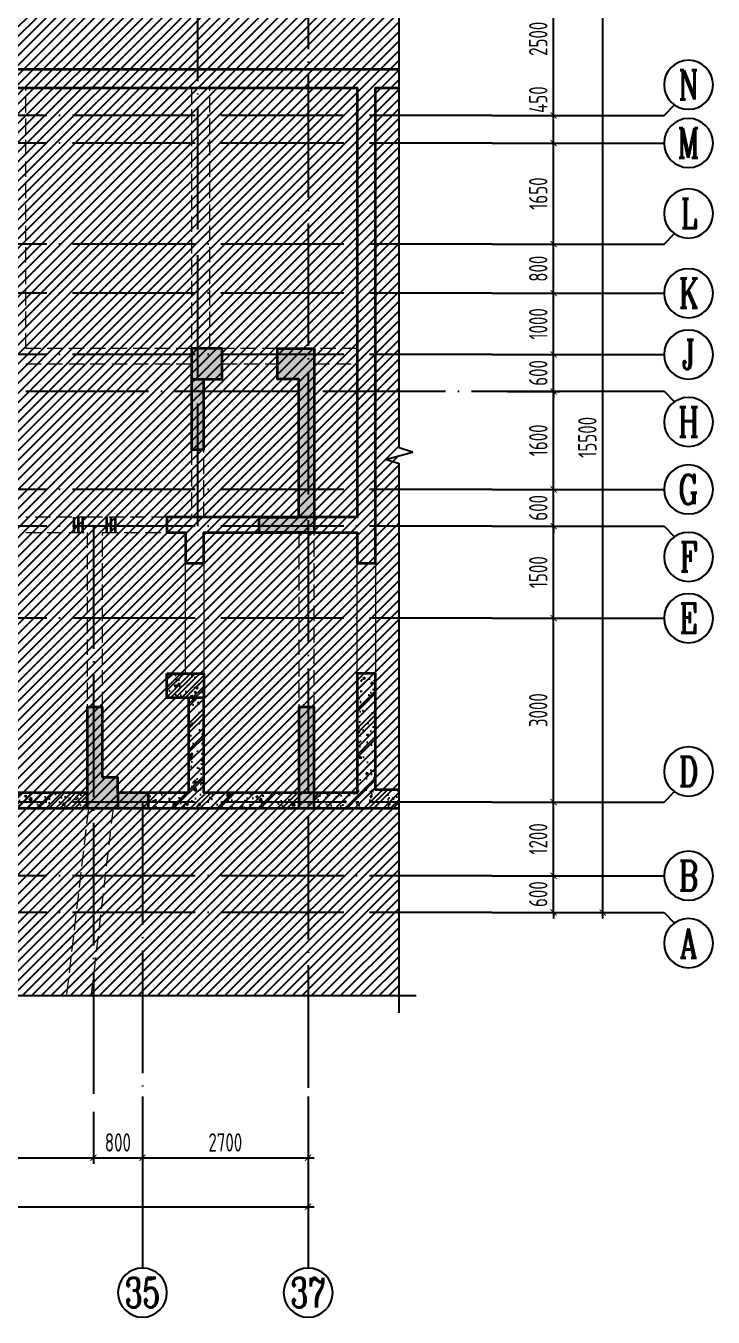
# Model space of a CAD drawing. Extents: x -655480 to 203344, y -294099 to 287156.
# Drawn here: x -29480 to -18280, y 194201 to 215263 of the extents above; entities that cross this region are included whole.
import ezdxf
from ezdxf.enums import TextEntityAlignment as Align

# ---------------------------------------------------------------- set-up
doc = ezdxf.new("R2010")
doc.units = 0
doc.header["$LTSCALE"] = 1000
for name, pattern in [('__DASH', [0.35, 0.25, -0.1]), ('DASH', [0.35, 0.25, -0.1]), ('DOTE', [2.42, 2, -0.2, 0.02, -0.2])]:
    doc.linetypes.add(name, pattern=pattern)
doc.layers.get('0').update_dxf_attribs({"linetype": 'CONTINUOUS'})
doc.layers.get('DEFPOINTS').update_dxf_attribs({"linetype": 'CONTINUOUS'})
for name, color, linetype in [('A-AXIS', 1, 'CONTINUOUS'), ('A-DOTE', 10, 'DOTE'), ('AXIS_NUM', 7, 'CONTINUOUS'), ('S-L主梁线', 4, 'DASH'), ('S-Q墙填充', 252, 'CONTINUOUS'), ('S-Q墙实线', 6, 'CONTINUOUS'), ('S-Y一般标注', 3, 'CONTINUOUS'), ('THIN', 7, 'CONTINUOUS')]:
    doc.layers.add(name, color=color, linetype=linetype)
for name, color, linetype, lineweight in [('WINDOW', 144, 'CONTINUOUS', 15), ('底图$0$砼柱', 2, 'CONTINUOUS', 35), ('梁附加箍筋', 1, 'CONTINUOUS', 35)]:
    doc.layers.add(name, color=color, linetype=linetype, lineweight=lineweight)
doc.styles.add('TSSD_Axis', font='complex.shx', dxfattribs={"width": 0.7, "bigfont": 'hztxt.shx'})
doc.styles.add('TSSD_DIMENSION', font='Tssdeng.shx', dxfattribs={"width": 0.7, "bigfont": 'tssdchn.shx'})
doc.dimstyles.new('TSSD_100_100', dxfattribs={"dimtxt": 300, "dimasz": 100, "dimexe": 100, "dimexo": 250, "dimgap": 100, "dimtad": 1, "dimdec": 0, "dimzin": 0, "dimdsep": 46, "dimtxsty": 'TSSD_DIMENSION', "dimblk": 'ARCHTICK', "dimcen": 0, "dimdle": 100, "dimclrt": 7, "dimadec": 0, "dimazin": 0, "dimtfac": 1, "dimtdec": 0, "dimtix": 1, "dimtmove": 2, "dimatfit": 3, "dimldrblk": 'ARCHTICK', "dimfxl": 1, "dimtolj": 1, "dimtzin": 0, "dimarcsym": 0})
pattern_1 = [(45, (-1285947.3, -27275.25), (-88.388348, 88.388348), []), (50, (-1285947.3, -27275.25), (358.63009, -31.37607), [37.5, -412.5]), (355, (-1285947.3, -27275.25), (-69.37567, 376.09607), [30, -330]), (100.4514, (-1285917.4, -27277.87), (289.25469, 344.71977), [31.8701, -350.57106]), (46.1842, (-1285947.3, -27175.25), (533.62052, -82.7595), [56.25, -618.75]), (96.6356, (-1285902.83, -27182.15), (467.33135, 487.05894), [47.80514, -525.8565]), (351.1842, (-1285947.3, -27175.25), (467.33097, 487.0593), [45, -495]), (21, (-1285897.3, -27200.25), (298.453526, -201.309445), [37.5, -412.5]), (326, (-1285897.3, -27200.25), (121.65767, 362.57502), [30, -330]), (71.4514, (-1285872.43, -27217.03), (420.11131, 161.26525), [31.8701, -350.57106]), (37.5, (-1285947.3, -27275.25), (6.079928, 166.446927), [0, -326, 0, -335, 0, -331.25]), (7.5, (-1285947.3, -27275.25), (131.53477, 197.205856), [0, -191, 0, -318.5, 0, -126.25]), (327.5, (-1286058.8, -27275.25), (266.911218, -11.277436), [0, -125, 0, -390, 0, -517.5]), (317.5, (-1286108.8, -27275.25), (291.593085, 50.05249), [0, -162.5, 0, -259, 0, -367.5])]
pattern_2 = [(50, (-1371092, -254100.65), (358.63009, -31.37607), [37.5, -412.5]), (355, (-1371092, -254100.65), (-69.37567, 376.09607), [30, -330]), (100.4514, (-1371062.1, -254103.27), (289.25469, 344.71977), [31.8701, -350.57106]), (46.1842, (-1371092, -254000.65), (533.62052, -82.7595), [56.25, -618.75]), (96.6356, (-1371047.53, -254007.55), (467.33135, 487.05894), [47.80514, -525.8565]), (351.1842, (-1371092, -254000.65), (467.33097, 487.0593), [45, -495]), (21, (-1371042, -254025.65), (298.453526, -201.309445), [37.5, -412.5]), (326, (-1371042, -254025.65), (121.65767, 362.57502), [30, -330]), (71.4514, (-1371017.13, -254042.43), (420.11131, 161.26525), [31.8701, -350.57106]), (37.5, (-1371092, -254100.65), (6.079928, 166.446927), [0, -326, 0, -335, 0, -331.25]), (7.5, (-1371092, -254100.65), (131.53477, 197.205856), [0, -191, 0, -318.5, 0, -126.25]), (327.5, (-1371203.5, -254100.65), (266.911218, -11.277436), [0, -125, 0, -390, 0, -517.5]), (317.5, (-1371253.5, -254100.65), (291.593085, 50.05249), [0, -162.5, 0, -259, 0, -367.5]), (45, (-1371092, -254100.65), (-176.776695, 176.776695), [])]

# ---------------------------------------------------------------- blocks, each defined once
blk = doc.blocks.new('20210827.00122446')
at = {"layer": 'S-Q墙填充'}
for points in [[(-205912, -282496), (-205912, -284146), (-205712, -284146), (-205712, -282996), (-205412, -282996), (-205412, -282496)], [(-204162, -285246), (-204162, -282996), (-204512, -282996), (-204512, -282496), (-203912, -282496), (-203912, -285496), (-204812, -285496), (-204812, -285246)], [(-207362, -289496), (-207362, -288346), (-207612, -288346), (-207612, -289996), (-206612, -289996), (-206612, -289746), (-207112, -289746), (-207112, -289496)], [(-204162, -289996), (-203912, -289996), (-203912, -288346), (-204162, -288346)]]:
    blk.add_hatch(color=252, dxfattribs=at).paths.add_polyline_path(points)
at = {"layer": 'S-Q墙填充', "linetype": 'ByBlock'}
h = blk.add_hatch(dxfattribs=at)
h.set_pattern_fill('钢筋混凝土', color=252, scale=50)
h.set_pattern_definition(pattern_1)
h.paths.add_polyline_path([(-206312, -287796), (-205712, -287796), (-205712, -288196), (-206312, -288196)])
h = blk.add_hatch(dxfattribs=at)
h.set_pattern_fill('ARMORED', color=252, scale=50)
h.set_pattern_definition(pattern_2)
h.paths.add_polyline_path([(-202912, -287796), (-203212, -287796), (-203212, -289746), (-203912, -289746), (-203912, -289996), (-202530, -289996), (-202530, -289696), (-202912, -289696)])
h = blk.add_hatch(dxfattribs=at)
h.set_pattern_fill('ARMORED', color=252, scale=50)
h.set_pattern_definition(pattern_2)
h.paths.add_polyline_path([(-204162, -289746), (-205712, -289746), (-205712, -288196), (-205962, -288196), (-205962, -289746), (-206612, -289746), (-206612, -289996), (-204162, -289996)])
h = blk.add_hatch(dxfattribs=at)
h.set_pattern_fill('钢筋混凝土', color=252, scale=50)
h.set_pattern_definition(pattern_1)
h.paths.add_polyline_path([(-213212, -289746), (-213212, -289996), (-207612, -289996), (-207612, -289746)])
at = {"layer": 'S-L主梁线', "linetype": '__DASH', "lineweight": 18}
for p, q in [((-208612, -282496), (-208612, -278246)), ((-205912, -278246), (-205912, -282496)), ((-205612, -282496), (-205612, -278246)), ((-205912, -282496), (-208612, -282496)), ((-204512, -282496), (-205412, -282496)), ((-203212, -282496), (-203912, -282496)), ((-208612, -282746), (-205912, -282746)), ((-205412, -282746), (-204512, -282746)), ((-203912, -282746), (-203212, -282746)), ((-205912, -284146), (-205912, -285246)), ((-205712, -285246), (-205712, -284146)), ((-207512, -285246), (-208612, -285246)), ((-206312, -285246), (-207512, -285246)), ((-208612, -285496), (-207612, -285496)), ((-207612, -285496), (-207612, -288346)), ((-207362, -285496), (-206312, -285496)), ((-207362, -288346), (-207362, -285496)), ((-204162, -285496), (-204162, -288346)), ((-203912, -288346), (-203912, -285496)), ((-207592, -289996), (-207951, -293050)), ((-207190, -289996), (-207548, -293050))]:
    blk.add_line(p, q, dxfattribs=at)
at = {"layer": 'S-Q墙实线', "lineweight": 35}
for points in [[(-212462, -278246), (-203212, -278246), (-203212, -285246), (-206312, -285246), (-206312, -285496), (-206012, -285496), (-206012, -285996), (-205712, -285996), (-205712, -285496), (-203212, -285496), (-203212, -285996), (-202912, -285996), (-202912, -278246), (-202530, -278246)], [(-202530, -277946), (-214412, -277946), (-214412, -275446), (-214712, -275446), (-214712, -275446), (-214712, -275446), (-214712, -275846), (-214712, -275846), (-214712, -275446), (-214712, -275446), (-214712, -277046), (-216212, -277046), (-216212, -275446)], [(-202530, -289696), (-202912, -289696), (-202912, -287796), (-203212, -287796), (-203212, -289746), (-205712, -289746), (-205712, -288196)], [(-205712, -288196), (-205962, -288196), (-205962, -289746), (-207112, -289746), (-207112, -289996), (-202530, -289996)]]:
    blk.add_lwpolyline(points, dxfattribs=at)
for points in [[(-205912, -282496), (-205912, -284146), (-205712, -284146), (-205712, -282996), (-205412, -282996), (-205412, -282496)], [(-204162, -285246), (-204162, -282996), (-204512, -282996), (-204512, -282496), (-203912, -282496), (-203912, -285496), (-204812, -285496), (-204812, -285246)], [(-206312, -287796), (-205712, -287796), (-205712, -288196), (-206312, -288196)], [(-207362, -289496), (-207362, -288346), (-207612, -288346), (-207612, -289996), (-206612, -289996), (-206612, -289746), (-207112, -289746), (-207112, -289496)], [(-204162, -289996), (-203912, -289996), (-203912, -288346), (-204162, -288346)], [(-213212, -289746), (-213212, -289996), (-207612, -289996), (-207612, -289746)]]:
    blk.add_lwpolyline(points, close=True, dxfattribs=at)
at = {"layer": 'THIN'}
for points in [[(-202530, -293330), (-202530, -284378), (-202750, -284308), (-202310, -284188), (-202530, -284118), (-202530, -275166)], [(-256772, -293050), (-229641, -293050), (-229571, -292830), (-229451, -293270), (-229381, -293050), (-202250, -293050)]]:
    blk.add_lwpolyline(points, dxfattribs=at)
at = {"layer": 'WINDOW', "linetype": 'ByBlock'}
for points in [[(-206012, -285996), (-205712, -285996), (-205712, -287796), (-206012, -287796)], [(-203212, -285996), (-202912, -285996), (-202912, -287796), (-203212, -287796)]]:
    blk.add_lwpolyline(points, close=True, dxfattribs=at)
at = {"layer": '底图$0$砼柱', "color": 3, "lineweight": 35}
blk.add_lwpolyline([(-205412, -282496), (-205912, -282496), (-205912, -282996), (-205412, -282996)], close=True, dxfattribs=at)
blk = doc.blocks.new('_ArchTick')
at = {"color": 0, "linetype": 'ByBlock', "const_width": 0.15}
blk.add_lwpolyline([(-0.5, -0.5), (0.5, 0.5)], dxfattribs=at)
blk = doc.blocks.new('*D520')
at = {"layer": 'DEFPOINTS', "color": 0, "transparency": 16777216}
for p in [(-154191, 265613), (-148391, 265613), (-148391, 264613)]:
    blk.add_point(p, dxfattribs=at)
at = {"layer": 'S-Y一般标注', "color": 0, "lineweight": -2, "transparency": 16777216}
for p, q in [((-154191, 265363), (-154191, 264513)), ((-148391, 265363), (-148391, 264513)), ((-154291, 264613), (-148291, 264613))]:
    blk.add_line(p, q, dxfattribs=at)
at = {"layer": 'S-Y一般标注', "color": 0, "lineweight": -2, "transparency": 16777216, "xscale": 100, "yscale": 100, "zscale": 100, "rotation": 180}
blk.add_blockref('_ArchTick', (-154191, 264613), dxfattribs=at)
at = {"layer": 'S-Y一般标注', "color": 0, "lineweight": -2, "transparency": 16777216, "xscale": 100, "yscale": 100, "zscale": 100}
blk.add_blockref('_ArchTick', (-148391, 264613), dxfattribs=at)
at = {"layer": 'S-Y一般标注', "color": 7, "transparency": 16777216, "insert": (-151291, 264863), "char_height": 300, "attachment_point": 5, "style": 'TSSD_DIMENSION'}
blk.add_mtext('\\A1;5800', dxfattribs=at)
blk = doc.blocks.new('ts_axno')
at = {"color": 0, "linetype": 'ByBlock', "lineweight": -2}
blk.add_circle((0, 0), 0.5, dxfattribs=at)
at = {"color": 0, "linetype": 'ByBlock', "lineweight": -2, "style": 'TSSD_Axis', "width": 0.7}
blk.add_attdef('A', text='', height=0.6, dxfattribs=at).set_placement((0, 0), align=Align.MIDDLE_CENTER)
blk = doc.blocks.new('*D521')
at = {"layer": 'DEFPOINTS', "color": 0, "transparency": 16777216}
for p in [(-148391, 265613), (-147591, 265613), (-147591, 264613)]:
    blk.add_point(p, dxfattribs=at)
at = {"layer": 'S-Y一般标注', "color": 0, "lineweight": -2, "transparency": 16777216}
for p, q in [((-148391, 265363), (-148391, 264513)), ((-147591, 265363), (-147591, 264513)), ((-148491, 264613), (-147491, 264613))]:
    blk.add_line(p, q, dxfattribs=at)
at = {"layer": 'S-Y一般标注', "color": 0, "lineweight": -2, "transparency": 16777216, "xscale": 100, "yscale": 100, "zscale": 100, "rotation": 180}
blk.add_blockref('_ArchTick', (-148391, 264613), dxfattribs=at)
at = {"layer": 'S-Y一般标注', "color": 0, "lineweight": -2, "transparency": 16777216, "xscale": 100, "yscale": 100, "zscale": 100}
blk.add_blockref('_ArchTick', (-147591, 264613), dxfattribs=at)
at = {"layer": 'S-Y一般标注', "color": 7, "transparency": 16777216, "insert": (-147991, 264863), "char_height": 300, "attachment_point": 5, "style": 'TSSD_DIMENSION'}
blk.add_mtext('\\A1;800', dxfattribs=at)
blk = doc.blocks.new('*D522')
at = {"layer": 'DEFPOINTS', "color": 0, "transparency": 16777216}
for p in [(-147591, 265613), (-144891, 265613), (-144891, 264613)]:
    blk.add_point(p, dxfattribs=at)
at = {"layer": 'S-Y一般标注', "color": 0, "lineweight": -2, "transparency": 16777216}
for p, q in [((-147591, 265363), (-147591, 264513)), ((-144891, 265363), (-144891, 264513)), ((-147691, 264613), (-144791, 264613))]:
    blk.add_line(p, q, dxfattribs=at)
at = {"layer": 'S-Y一般标注', "color": 0, "lineweight": -2, "transparency": 16777216, "xscale": 100, "yscale": 100, "zscale": 100, "rotation": 180}
blk.add_blockref('_ArchTick', (-147591, 264613), dxfattribs=at)
at = {"layer": 'S-Y一般标注', "color": 0, "lineweight": -2, "transparency": 16777216, "xscale": 100, "yscale": 100, "zscale": 100}
blk.add_blockref('_ArchTick', (-144891, 264613), dxfattribs=at)
at = {"layer": 'S-Y一般标注', "color": 7, "transparency": 16777216, "insert": (-146241, 264863), "char_height": 300, "attachment_point": 5, "style": 'TSSD_DIMENSION'}
blk.add_mtext('\\A1;2700', dxfattribs=at)
blk = doc.blocks.new('*D523')
at = {"layer": 'DEFPOINTS', "color": 0, "transparency": 16777216}
for p in [(-194891, 265613), (-144891, 265613), (-144891, 263813)]:
    blk.add_point(p, dxfattribs=at)
at = {"layer": 'S-Y一般标注', "color": 0, "lineweight": -2, "transparency": 16777216}
for p, q in [((-194891, 265363), (-194891, 263713)), ((-144891, 265363), (-144891, 263713)), ((-194991, 263813), (-144791, 263813))]:
    blk.add_line(p, q, dxfattribs=at)
at = {"layer": 'S-Y一般标注', "color": 0, "lineweight": -2, "transparency": 16777216, "xscale": 100, "yscale": 100, "zscale": 100, "rotation": 180}
blk.add_blockref('_ArchTick', (-194891, 263813), dxfattribs=at)
at = {"layer": 'S-Y一般标注', "color": 0, "lineweight": -2, "transparency": 16777216, "xscale": 100, "yscale": 100, "zscale": 100}
blk.add_blockref('_ArchTick', (-144891, 263813), dxfattribs=at)
at = {"layer": 'S-Y一般标注', "color": 7, "transparency": 16777216, "insert": (-169891, 264063), "char_height": 300, "attachment_point": 5, "style": 'TSSD_DIMENSION'}
blk.add_mtext('\\A1;50000', dxfattribs=at)
blk = doc.blocks.new('*D528')
at = {"layer": 'DEFPOINTS', "color": 0, "transparency": 16777216}
for p in [(-141891, 269213), (-140891, 269213), (-141891, 268613)]:
    blk.add_point(p, dxfattribs=at)
at = {"layer": 'S-Y一般标注', "color": 0, "lineweight": -2, "transparency": 16777216}
for p, q in [((-141641, 269213), (-140791, 269213)), ((-140891, 269213), (-140891, 269313)), ((-140891, 268613), (-140891, 269213)), ((-141641, 268613), (-140791, 268613)), ((-140891, 268613), (-140891, 268513))]:
    blk.add_line(p, q, dxfattribs=at)
at = {"layer": 'S-Y一般标注', "color": 0, "lineweight": -2, "transparency": 16777216, "xscale": 100, "yscale": 100, "zscale": 100}
for p, rotation in [((-140891, 269213), 270), ((-140891, 268613), 90)]:
    blk.add_blockref('_ArchTick', p, dxfattribs=dict(at, rotation=rotation))
at = {"layer": 'S-Y一般标注', "color": 7, "transparency": 16777216, "insert": (-141141, 268913), "char_height": 300, "attachment_point": 5, "rotation": 90, "style": 'TSSD_DIMENSION'}
blk.add_mtext('\\A1;600', dxfattribs=at)
blk = doc.blocks.new('*D529')
at = {"layer": 'DEFPOINTS', "color": 0, "transparency": 16777216}
for p in [(-141891, 274913), (-140891, 274913), (-141891, 273413)]:
    blk.add_point(p, dxfattribs=at)
at = {"layer": 'S-Y一般标注', "color": 0, "lineweight": -2, "transparency": 16777216}
for p, q in [((-141641, 274913), (-140791, 274913)), ((-140891, 273313), (-140891, 275013)), ((-141641, 273413), (-140791, 273413))]:
    blk.add_line(p, q, dxfattribs=at)
at = {"layer": 'S-Y一般标注', "color": 0, "lineweight": -2, "transparency": 16777216, "xscale": 100, "yscale": 100, "zscale": 100}
for p, rotation in [((-140891, 274913), 90), ((-140891, 273413), 270)]:
    blk.add_blockref('_ArchTick', p, dxfattribs=dict(at, rotation=rotation))
at = {"layer": 'S-Y一般标注', "color": 7, "transparency": 16777216, "insert": (-141141, 274163), "char_height": 300, "attachment_point": 5, "rotation": 90, "style": 'TSSD_DIMENSION'}
blk.add_mtext('\\A1;1500', dxfattribs=at)
blk = doc.blocks.new('*D530')
at = {"layer": 'DEFPOINTS', "color": 0, "transparency": 16777216}
for p in [(-141891, 275513), (-140891, 275513), (-141891, 274913)]:
    blk.add_point(p, dxfattribs=at)
at = {"layer": 'S-Y一般标注', "color": 0, "lineweight": -2, "transparency": 16777216}
for p, q in [((-141641, 275513), (-140791, 275513)), ((-140891, 275513), (-140891, 275613)), ((-140891, 274913), (-140891, 275513)), ((-141641, 274913), (-140791, 274913)), ((-140891, 274913), (-140891, 274813))]:
    blk.add_line(p, q, dxfattribs=at)
at = {"layer": 'S-Y一般标注', "color": 0, "lineweight": -2, "transparency": 16777216, "xscale": 100, "yscale": 100, "zscale": 100}
for p, rotation in [((-140891, 275513), 270), ((-140891, 274913), 90)]:
    blk.add_blockref('_ArchTick', p, dxfattribs=dict(at, rotation=rotation))
at = {"layer": 'S-Y一般标注', "color": 7, "transparency": 16777216, "insert": (-141141, 275213), "char_height": 300, "attachment_point": 5, "rotation": 90, "style": 'TSSD_DIMENSION'}
blk.add_mtext('\\A1;600', dxfattribs=at)
blk = doc.blocks.new('*D531')
at = {"layer": 'DEFPOINTS', "color": 0, "transparency": 16777216}
for p in [(-141891, 277113), (-140891, 277113), (-141891, 275513)]:
    blk.add_point(p, dxfattribs=at)
at = {"layer": 'S-Y一般标注', "color": 0, "lineweight": -2, "transparency": 16777216}
for p, q in [((-140891, 275413), (-140891, 277213)), ((-141641, 277113), (-140791, 277113)), ((-141641, 275513), (-140791, 275513))]:
    blk.add_line(p, q, dxfattribs=at)
at = {"layer": 'S-Y一般标注', "color": 0, "lineweight": -2, "transparency": 16777216, "xscale": 100, "yscale": 100, "zscale": 100}
for p, rotation in [((-140891, 277113), 90), ((-140891, 275513), 270)]:
    blk.add_blockref('_ArchTick', p, dxfattribs=dict(at, rotation=rotation))
at = {"layer": 'S-Y一般标注', "color": 7, "transparency": 16777216, "insert": (-141141, 276313), "char_height": 300, "attachment_point": 5, "rotation": 90, "style": 'TSSD_DIMENSION'}
blk.add_mtext('\\A1;1600', dxfattribs=at)
blk = doc.blocks.new('*D532')
at = {"layer": 'DEFPOINTS', "color": 0, "transparency": 16777216}
for p in [(-141891, 277713), (-140891, 277713), (-141891, 277113)]:
    blk.add_point(p, dxfattribs=at)
at = {"layer": 'S-Y一般标注', "color": 0, "lineweight": -2, "transparency": 16777216}
for p, q in [((-140891, 277713), (-140891, 277813)), ((-141641, 277713), (-140791, 277713)), ((-140891, 277113), (-140891, 277713)), ((-141641, 277113), (-140791, 277113)), ((-140891, 277113), (-140891, 277013))]:
    blk.add_line(p, q, dxfattribs=at)
at = {"layer": 'S-Y一般标注', "color": 0, "lineweight": -2, "transparency": 16777216, "xscale": 100, "yscale": 100, "zscale": 100}
for p, rotation in [((-140891, 277713), 270), ((-140891, 277113), 90)]:
    blk.add_blockref('_ArchTick', p, dxfattribs=dict(at, rotation=rotation))
at = {"layer": 'S-Y一般标注', "color": 7, "transparency": 16777216, "insert": (-141141, 277413), "char_height": 300, "attachment_point": 5, "rotation": 90, "style": 'TSSD_DIMENSION'}
blk.add_mtext('\\A1;600', dxfattribs=at)
blk = doc.blocks.new('*D533')
at = {"layer": 'DEFPOINTS', "color": 0, "transparency": 16777216}
for p in [(-141891, 278713), (-140891, 278713), (-141891, 277713)]:
    blk.add_point(p, dxfattribs=at)
at = {"layer": 'S-Y一般标注', "color": 0, "lineweight": -2, "transparency": 16777216}
for p, q in [((-141641, 278713), (-140791, 278713)), ((-140891, 277613), (-140891, 278813)), ((-141641, 277713), (-140791, 277713))]:
    blk.add_line(p, q, dxfattribs=at)
at = {"layer": 'S-Y一般标注', "color": 0, "lineweight": -2, "transparency": 16777216, "xscale": 100, "yscale": 100, "zscale": 100}
for p, rotation in [((-140891, 278713), 90), ((-140891, 277713), 270)]:
    blk.add_blockref('_ArchTick', p, dxfattribs=dict(at, rotation=rotation))
at = {"layer": 'S-Y一般标注', "color": 7, "transparency": 16777216, "insert": (-141141, 278213), "char_height": 300, "attachment_point": 5, "rotation": 90, "style": 'TSSD_DIMENSION'}
blk.add_mtext('\\A1;1000', dxfattribs=at)
blk = doc.blocks.new('*D534')
at = {"layer": 'DEFPOINTS', "color": 0, "transparency": 16777216}
for p in [(-141891, 284113), (-140091, 284113), (-141891, 268613)]:
    blk.add_point(p, dxfattribs=at)
at = {"layer": 'S-Y一般标注', "color": 0, "lineweight": -2, "transparency": 16777216}
for p, q in [((-140091, 268513), (-140091, 284213)), ((-141641, 284113), (-139991, 284113)), ((-141641, 268613), (-139991, 268613))]:
    blk.add_line(p, q, dxfattribs=at)
at = {"layer": 'S-Y一般标注', "color": 0, "lineweight": -2, "transparency": 16777216, "xscale": 100, "yscale": 100, "zscale": 100}
for p, rotation in [((-140091, 284113), 90), ((-140091, 268613), 270)]:
    blk.add_blockref('_ArchTick', p, dxfattribs=dict(at, rotation=rotation))
at = {"layer": 'S-Y一般标注', "color": 7, "transparency": 16777216, "insert": (-140341, 276363), "char_height": 300, "attachment_point": 5, "rotation": 90, "style": 'TSSD_DIMENSION'}
blk.add_mtext('\\A1;15500', dxfattribs=at)
blk = doc.blocks.new('*D535')
at = {"layer": 'DEFPOINTS', "color": 0, "transparency": 16777216}
for p in [(-141891, 279513), (-140891, 279513), (-141891, 278713)]:
    blk.add_point(p, dxfattribs=at)
at = {"layer": 'S-Y一般标注', "color": 0, "lineweight": -2, "transparency": 16777216}
for p, q in [((-141641, 279513), (-140791, 279513)), ((-140891, 278613), (-140891, 279613)), ((-141641, 278713), (-140791, 278713))]:
    blk.add_line(p, q, dxfattribs=at)
at = {"layer": 'S-Y一般标注', "color": 0, "lineweight": -2, "transparency": 16777216, "xscale": 100, "yscale": 100, "zscale": 100}
for p, rotation in [((-140891, 279513), 90), ((-140891, 278713), 270)]:
    blk.add_blockref('_ArchTick', p, dxfattribs=dict(at, rotation=rotation))
at = {"layer": 'S-Y一般标注', "color": 7, "transparency": 16777216, "insert": (-141141, 279113), "char_height": 300, "attachment_point": 5, "rotation": 90, "style": 'TSSD_DIMENSION'}
blk.add_mtext('\\A1;800', dxfattribs=at)
blk = doc.blocks.new('*D536')
at = {"layer": 'DEFPOINTS', "color": 0, "transparency": 16777216}
for p in [(-141891, 281613), (-140891, 281613), (-141891, 281163)]:
    blk.add_point(p, dxfattribs=at)
at = {"layer": 'S-Y一般标注', "color": 0, "lineweight": -2, "transparency": 16777216}
for p, q in [((-141641, 281613), (-140791, 281613)), ((-140891, 281063), (-140891, 281713)), ((-141641, 281163), (-140791, 281163))]:
    blk.add_line(p, q, dxfattribs=at)
at = {"layer": 'S-Y一般标注', "color": 0, "lineweight": -2, "transparency": 16777216, "xscale": 100, "yscale": 100, "zscale": 100}
for p, rotation in [((-140891, 281613), 90), ((-140891, 281163), 270)]:
    blk.add_blockref('_ArchTick', p, dxfattribs=dict(at, rotation=rotation))
at = {"layer": 'S-Y一般标注', "color": 7, "transparency": 16777216, "insert": (-141141, 281871), "char_height": 300, "attachment_point": 5, "rotation": 90, "style": 'TSSD_DIMENSION'}
blk.add_mtext('\\A1;450', dxfattribs=at)
blk = doc.blocks.new('*D537')
at = {"layer": 'DEFPOINTS', "color": 0, "transparency": 16777216}
for p in [(-141891, 284113), (-140891, 284113), (-141891, 281613)]:
    blk.add_point(p, dxfattribs=at)
at = {"layer": 'S-Y一般标注', "color": 0, "lineweight": -2, "transparency": 16777216}
for p, q in [((-140891, 281513), (-140891, 284213)), ((-141641, 284113), (-140791, 284113)), ((-141641, 281613), (-140791, 281613))]:
    blk.add_line(p, q, dxfattribs=at)
at = {"layer": 'S-Y一般标注', "color": 0, "lineweight": -2, "transparency": 16777216, "xscale": 100, "yscale": 100, "zscale": 100}
for p, rotation in [((-140891, 284113), 90), ((-140891, 281613), 270)]:
    blk.add_blockref('_ArchTick', p, dxfattribs=dict(at, rotation=rotation))
at = {"layer": 'S-Y一般标注', "color": 7, "transparency": 16777216, "insert": (-141141, 282863), "char_height": 300, "attachment_point": 5, "rotation": 90, "style": 'TSSD_DIMENSION'}
blk.add_mtext('\\A1;2500', dxfattribs=at)
blk = doc.blocks.new('*D538')
at = {"layer": 'DEFPOINTS', "color": 0, "transparency": 16777216}
for p in [(-141891, 270413), (-140891, 270413), (-141891, 269213)]:
    blk.add_point(p, dxfattribs=at)
at = {"layer": 'S-Y一般标注', "color": 0, "lineweight": -2, "transparency": 16777216}
for p, q in [((-140891, 269113), (-140891, 270513)), ((-141641, 270413), (-140791, 270413)), ((-141641, 269213), (-140791, 269213))]:
    blk.add_line(p, q, dxfattribs=at)
at = {"layer": 'S-Y一般标注', "color": 0, "lineweight": -2, "transparency": 16777216, "xscale": 100, "yscale": 100, "zscale": 100}
for p, rotation in [((-140891, 270413), 90), ((-140891, 269213), 270)]:
    blk.add_blockref('_ArchTick', p, dxfattribs=dict(at, rotation=rotation))
at = {"layer": 'S-Y一般标注', "color": 7, "transparency": 16777216, "insert": (-141141, 269813), "char_height": 300, "attachment_point": 5, "rotation": 90, "style": 'TSSD_DIMENSION'}
blk.add_mtext('\\A1;1200', dxfattribs=at)
blk = doc.blocks.new('*D539')
at = {"layer": 'DEFPOINTS', "color": 0, "transparency": 16777216}
for p in [(-141891, 273413), (-140891, 273413), (-141891, 270413)]:
    blk.add_point(p, dxfattribs=at)
at = {"layer": 'S-Y一般标注', "color": 0, "lineweight": -2, "transparency": 16777216}
for p, q in [((-141641, 273413), (-140791, 273413)), ((-140891, 270313), (-140891, 273513)), ((-141641, 270413), (-140791, 270413))]:
    blk.add_line(p, q, dxfattribs=at)
at = {"layer": 'S-Y一般标注', "color": 0, "lineweight": -2, "transparency": 16777216, "xscale": 100, "yscale": 100, "zscale": 100}
for p, rotation in [((-140891, 273413), 90), ((-140891, 270413), 270)]:
    blk.add_blockref('_ArchTick', p, dxfattribs=dict(at, rotation=rotation))
at = {"layer": 'S-Y一般标注', "color": 7, "transparency": 16777216, "insert": (-141141, 271913), "char_height": 300, "attachment_point": 5, "rotation": 90, "style": 'TSSD_DIMENSION'}
blk.add_mtext('\\A1;3000', dxfattribs=at)
blk = doc.blocks.new('*D540')
at = {"layer": 'DEFPOINTS', "color": 0, "transparency": 16777216}
for p in [(-141891, 281163), (-140891, 281163), (-141891, 279513)]:
    blk.add_point(p, dxfattribs=at)
at = {"layer": 'S-Y一般标注', "color": 0, "lineweight": -2, "transparency": 16777216}
for p, q in [((-140891, 279413), (-140891, 281263)), ((-141641, 281163), (-140791, 281163)), ((-141641, 279513), (-140791, 279513))]:
    blk.add_line(p, q, dxfattribs=at)
at = {"layer": 'S-Y一般标注', "color": 0, "lineweight": -2, "transparency": 16777216, "xscale": 100, "yscale": 100, "zscale": 100}
for p, rotation in [((-140891, 281163), 90), ((-140891, 279513), 270)]:
    blk.add_blockref('_ArchTick', p, dxfattribs=dict(at, rotation=rotation))
at = {"layer": 'S-Y一般标注', "color": 7, "transparency": 16777216, "insert": (-141141, 280338), "char_height": 300, "attachment_point": 5, "rotation": 90, "style": 'TSSD_DIMENSION'}
blk.add_mtext('\\A1;1650', dxfattribs=at)
blk = doc.blocks.new('20210827.00163710')
at = {"layer": 'A-AXIS'}
for p, q in [((-194372, -273730.2), (-194200.4, -273558.6)), ((-197172, -273730.2), (-194372, -273730.2)), ((-197172, -274180.2), (-194372, -274180.2)), ((-194372, -275830.2), (-194200.4, -275658.6)), ((-197172, -275830.2), (-194372, -275830.2)), ((-197172, -276630.2), (-194372, -276630.2)), ((-197172, -277630.2), (-194372, -277630.2)), ((-197172, -278229.9), (-194372, -278229.9)), ((-194372, -278229.9), (-194200.4, -278401.6)), ((-197172, -279830.2), (-194372, -279830.2)), ((-197172, -280430.2), (-194372, -280430.2)), ((-194372, -280430.2), (-194200.4, -280601.8)), ((-197172, -281930.2), (-194372, -281930.2)), ((-197172, -284930.2), (-194372, -284930.2)), ((-194372, -284930.2), (-194200.4, -284758.6)), ((-197172, -286130.2), (-194372, -286130.2)), ((-197172, -286730.2), (-194372, -286730.2)), ((-194372, -286730.2), (-194200.4, -286901.8)), ((-202872, -289730.2), (-202872, -292530.2)), ((-200172, -289730.2), (-200172, -292530.2))]:
    blk.add_line(p, q, dxfattribs=at)
at = {"layer": 'A-DOTE'}
for p, q in [((-201972, -280430.2), (-201972, -268230.2)), ((-200172, -268230.2), (-200172, -289730.2)), ((-197172, -273730.2), (-253172, -273730.2)), ((-197172, -274180.2), (-253172, -274180.2)), ((-197172, -275830.2), (-253172, -275830.2)), ((-197172, -276630.2), (-253172, -276630.2)), ((-197172, -277630.2), (-253172, -277630.2)), ((-253172, -278229.9), (-197172, -278229.9)), ((-197172, -279830.2), (-253172, -279830.2)), ((-197172, -280430.2), (-253172, -280430.2)), ((-203672, -280430.2), (-203672, -289730.2)), ((-197172, -281930.2), (-253172, -281930.2)), ((-197172, -284930.2), (-253172, -284930.2)), ((-202872, -284930.2), (-202872, -289730.2)), ((-197172, -286130.2), (-253172, -286130.2)), ((-197172, -286730.2), (-253172, -286730.2))]:
    blk.add_line(p, q, dxfattribs=at)
at = {"layer": 'A-AXIS'}
ref = blk.add_blockref('ts_axno', (-193972, -273230.2), dxfattribs=dict(at, xscale=-800, yscale=800, zscale=800))
ref.add_attrib('G', 'N', dxfattribs={"layer": 'AXIS_NUM', "height": 480, "style": 'TSSD_Axis', "width": 0.7}).set_placement((-193972, -273230.2), align=Align.MIDDLE_CENTER)
ref = blk.add_blockref('ts_axno', (-193972, -274180.2), dxfattribs=dict(at, xscale=-800, yscale=800, zscale=800, rotation=359.9999999999997))
ref.add_attrib('G', 'M', dxfattribs={"layer": 'AXIS_NUM', "height": 480, "rotation": 360, "style": 'TSSD_Axis', "width": 0.7}).set_placement((-193972, -274180.2), align=Align.MIDDLE_CENTER)
ref = blk.add_blockref('ts_axno', (-193972, -275330.2), dxfattribs=dict(at, xscale=-800, yscale=800, zscale=800))
ref.add_attrib('G', 'L', dxfattribs={"layer": 'AXIS_NUM', "height": 480, "style": 'TSSD_Axis', "width": 0.7}).set_placement((-193972, -275330.2), align=Align.MIDDLE_CENTER)
ref = blk.add_blockref('ts_axno', (-193972, -276630.2), dxfattribs=dict(at, xscale=-800, yscale=800, zscale=800))
ref.add_attrib('G', 'K', dxfattribs={"layer": 'AXIS_NUM', "height": 480, "style": 'TSSD_Axis', "width": 0.7}).set_placement((-193972, -276630.2), align=Align.MIDDLE_CENTER)
ref = blk.add_blockref('ts_axno', (-193972, -277630.2), dxfattribs=dict(at, xscale=-800, yscale=800, zscale=800))
ref.add_attrib('G', 'J', dxfattribs={"layer": 'AXIS_NUM', "height": 480, "style": 'TSSD_Axis', "width": 0.7}).set_placement((-193972, -277630.2), align=Align.MIDDLE_CENTER)
ref = blk.add_blockref('ts_axno', (-193972, -278729.9), dxfattribs=dict(at, xscale=-800, yscale=800, zscale=800))
ref.add_attrib('C', 'H', dxfattribs={"layer": 'AXIS_NUM', "height": 480, "style": 'TSSD_Axis', "width": 0.7}).set_placement((-193972, -278729.9), align=Align.MIDDLE_CENTER)
ref = blk.add_blockref('ts_axno', (-193972, -279830.2), dxfattribs=dict(at, xscale=-800, yscale=800, zscale=800))
ref.add_attrib('D', 'G', dxfattribs={"layer": 'AXIS_NUM', "height": 480, "style": 'TSSD_Axis', "width": 0.7}).set_placement((-193972, -279830.2), align=Align.MIDDLE_CENTER)
ref = blk.add_blockref('ts_axno', (-193972, -280930.2), dxfattribs=dict(at, xscale=-800, yscale=800, zscale=800))
ref.add_attrib('C', 'F', dxfattribs={"layer": 'AXIS_NUM', "height": 480, "style": 'TSSD_Axis', "width": 0.7}).set_placement((-193972, -280930.2), align=Align.MIDDLE_CENTER)
ref = blk.add_blockref('ts_axno', (-193972, -281930.2), dxfattribs=dict(at, xscale=-800, yscale=800, zscale=800))
ref.add_attrib('B', 'E', dxfattribs={"layer": 'AXIS_NUM', "height": 480, "style": 'TSSD_Axis', "width": 0.7}).set_placement((-193972, -281930.2), align=Align.MIDDLE_CENTER)
ref = blk.add_blockref('ts_axno', (-193972, -284430.2), dxfattribs=dict(at, xscale=-800, yscale=800, zscale=800, rotation=180))
ref.add_attrib('C', 'D', dxfattribs={"layer": 'AXIS_NUM', "height": 480, "style": 'TSSD_Axis', "width": 0.7}).set_placement((-193972, -284430.2), align=Align.MIDDLE_CENTER)
ref = blk.add_blockref('ts_axno', (-193972, -286130.2), dxfattribs=dict(at, xscale=-800, yscale=800, zscale=800))
ref.add_attrib('A', 'B', dxfattribs={"layer": 'AXIS_NUM', "height": 480, "style": 'TSSD_Axis', "width": 0.7}).set_placement((-193972, -286130.2), align=Align.MIDDLE_CENTER)
ref = blk.add_blockref('ts_axno', (-193972, -287230.2), dxfattribs=dict(at, xscale=-800, yscale=800, zscale=800))
ref.add_attrib('F', 'A', dxfattribs={"layer": 'AXIS_NUM', "height": 480, "style": 'TSSD_Axis', "width": 0.7}).set_placement((-193972, -287230.2), align=Align.MIDDLE_CENTER)
ref = blk.add_blockref('ts_axno', (-202872, -292930.2), dxfattribs=dict(at, xscale=-800, yscale=800, zscale=800, rotation=180))
ref.add_attrib('22', '35', dxfattribs={"layer": 'AXIS_NUM', "height": 480, "style": 'TSSD_Axis', "width": 0.7}).set_placement((-202872, -292930.2), align=Align.MIDDLE_CENTER)
ref = blk.add_blockref('ts_axno', (-200172, -292930.2), dxfattribs=dict(at, xscale=-800, yscale=800, zscale=800, rotation=180))
ref.add_attrib('23', '37', dxfattribs={"layer": 'AXIS_NUM', "height": 480, "style": 'TSSD_Axis', "width": 0.7}).set_placement((-200172, -292930.2), align=Align.MIDDLE_CENTER)
at = {"layer": 'S-Y一般标注'}
for base, p1, p2, picture, middle in [((-195372, -271230.2), (-197172, -286730.2), (-197172, -271230.2), '*D534', (-195622, -278980.2)), ((-196172, -271230.2), (-197172, -273730.2), (-197172, -271230.2), '*D537', (-196422, -272480.2)), ((-196172, -274180.2), (-197172, -275830.2), (-197172, -274180.2), '*D540', (-196422, -275005.2)), ((-196172, -275830.2), (-197172, -276630.2), (-197172, -275830.2), '*D535', (-196422, -276230.2)), ((-196172, -276630.2), (-197172, -277630.2), (-197172, -276630.2), '*D533', (-196422, -277130.2)), ((-196172, -277630.2), (-197172, -278229.9), (-197172, -277630.2), '*D532', (-196422, -277930.1)), ((-196172, -278229.9), (-197172, -279830.2), (-197172, -278229.9), '*D531', (-196422, -279030.1)), ((-196172, -279830.2), (-197172, -280430.2), (-197172, -279830.2), '*D530', (-196422, -280130.2)), ((-196172, -280430.2), (-197172, -281930.2), (-197172, -280430.2), '*D529', (-196422, -281180.2)), ((-196172, -281930.2), (-197172, -284930.2), (-197172, -281930.2), '*D539', (-196422, -283430.2)), ((-196172, -284930.2), (-197172, -286130.2), (-197172, -284930.2), '*D538', (-196422, -285530.2)), ((-196172, -286130.2), (-197172, -286730.2), (-197172, -286130.2), '*D528', (-196422, -286430.2))]:
    dim = blk.add_linear_dim(base=base, p1=p1, p2=p2, angle=90, dimstyle='TSSD_100_100', dxfattribs=at)
    dim.commit()
    dim.dimension.update_dxf_attribs({"geometry": picture, "text_midpoint": middle, "insert": (-55280.9, -555343.3)})
dim = blk.add_linear_dim(base=(-196172, -273730.2), p1=(-197172, -274180.2), p2=(-197172, -273730.2), angle=90, dimstyle='TSSD_100_100', dxfattribs=at)
dim.commit()
dim.dimension.update_dxf_attribs({"geometry": '*D536', "text_midpoint": (-196422, -273472.1), "dimtype": 128, "insert": (-55280.9, -555343.3)})
for base, p1, p2, picture, middle in [((-200172, -291530.2), (-250172, -289730.2), (-200172, -289730.2), '*D523', (-225172, -291280.2)), ((-203672, -290730.2), (-209472, -289730.2), (-203672, -289730.2), '*D520', (-206572, -290480.2)), ((-202872, -290730.2), (-203672, -289730.2), (-202872, -289730.2), '*D521', (-203272, -290480.2)), ((-200172, -290730.2), (-202872, -289730.2), (-200172, -289730.2), '*D522', (-201522, -290480.2))]:
    dim = blk.add_linear_dim(base=base, p1=p1, p2=p2, dimstyle='TSSD_100_100', dxfattribs=at)
    dim.commit()
    dim.dimension.update_dxf_attribs({"geometry": picture, "text_midpoint": middle, "insert": (-55280.9, -555343.3)})

msp = doc.modelspace()

# ---------------------------------------------------------------- hatches: boundary and pattern name
at = {"true_color": 0x636466}
h = msp.add_hatch(dxfattribs=at)
h.set_pattern_fill('ANSI31', color=251, scale=70)
h.set_pattern_definition([(45, (137880.15, -420165.53), (-78.577241, 78.577241), [])])
h.paths.add_polyline_path([(-59729.72, 213901.43), (-59729.73, 215251.43), (-63929.73, 215251.42), (-63929.71, 213751.45), (-66179.93, 213751.41), (-66179.51, 210801.42), (-68529.72, 210801.43), (-68529.72, 206351.43), (-63779.72, 206351.43), (-63779.72, 205501.43), (-59329.72, 205501.5), (-59329.72, 207551.52), (-59329.72, 207551.33), (-59329.72, 209151.38), (-61079.73, 209151.48), (-61079.72, 213901.43)], flags=16)
h.paths.add_polyline_path([(-35579.72, 214251.45), (-35579.72, 215200.54), (-38929.72, 215202.32), (-38929.72, 213601.43), (-38929.63, 213601.43), (-38929.82, 209201.43), (-43479.71, 209201.43), (-43479.67, 206401.43), (-40429.72, 206401.43), (-40429.72, 205701.43), (-36029.68, 205701.43), (-36029.68, 207601.43), (-34079.73, 207601.42), (-34079.72, 209201.43), (-33329.64, 209201.42), (-33329.65, 214251.41)], flags=16)
h.paths.add_polyline_path([(-77359.91, 217051.43), (-23397.82, 217051.43), (-23397.82, 199447), (-77359.91, 199447)])

# ---------------------------------------------------------------- linework, layer by layer
at = {"layer": '梁附加箍筋', "lineweight": 35}
for p, q in [((-28689.72, 207001.43), (-28689.72, 207251.43)), ((-28619.72, 207001.43), (-28619.72, 207251.43)), ((-28549.72, 207001.43), (-28549.72, 207251.43)), ((-28159.72, 207001.43), (-28159.72, 207251.43)), ((-28089.72, 207001.43), (-28089.72, 207251.43)), ((-28019.72, 207001.43), (-28019.72, 207251.43))]:
    msp.add_line(p, q, dxfattribs=at)

# ---------------------------------------------------------------- block references
at = {"layer": 'A-DOTE', "color": 2}
msp.add_blockref('20210827.00163710', (175292.26, 487531.65), dxfattribs=at)
at = {"layer": 'S-Q墙实线', "color": 2}
msp.add_blockref('20210827.00122446', (179132.06, 492497.27), dxfattribs=at)

doc.saveas('drawing.dxf')
